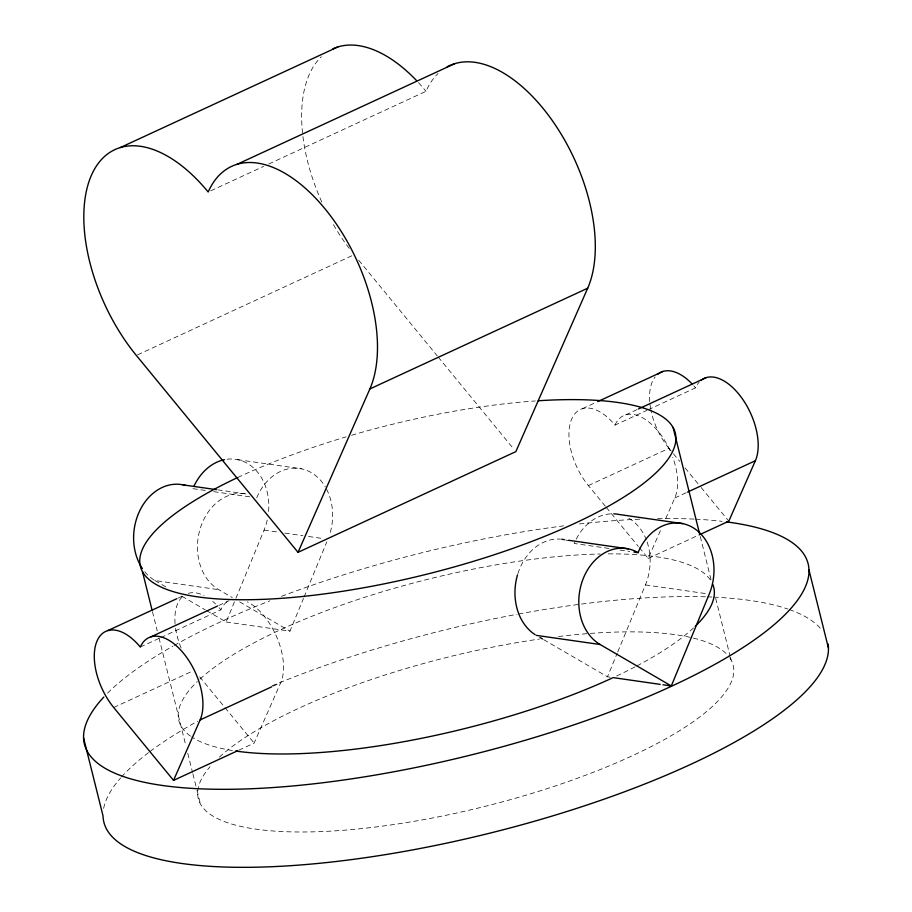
<?xml version="1.0" encoding="UTF-8"?>
<svg xmlns="http://www.w3.org/2000/svg" width="912" height="912" viewBox="0 0 912 912"><rect width="100%" height="100%" fill="white"/><g stroke="black" fill="none" stroke-linecap="round" stroke-linejoin="round"><path stroke-width="0.68" stroke-dasharray="4.56 3.42" d="M206.511 610.561L226.142 621.984L235.353 599.674M235.889 598.363L264.07 530.111A50.593 40.082 -81.8 0 0 267.512 518.803M226.142 621.984L289.97 631.15L303.514 598.34M304.061 597.029L326.815 541.899M543.677 639.654L607.483 676.807L617.23 653.174M617.777 651.863L645.411 584.923A50.593 40.082 -81.8 0 0 646.779 541.021M238.784 750.211L254.14 743.12L280.725 682.655A50.593 27.451 65.2 0 0 247.369 601.829M639.278 547.565L648.204 558.44L661.211 528.857M665.737 518.563L674.789 497.986A50.593 27.451 65.2 0 0 672.771 457.265M210.763 190.825L263.614 166.383M268.766 164L426.007 91.291A136.72 74.18 65.2 0 1 438.068 73.507M137.632 354.825L352.876 255.292M582.415 408.69L596.482 402.181M178.114 598.09L181.955 596.311M625.621 414.892L637.135 409.568M218.755 605.477L228.992 600.746M605.351 506.24L588.377 485.583A50.593 27.451 65.2 0 1 571.756 418.916A50.593 27.451 65.2 0 1 614.962 425.117L646.95 410.332M648.227 409.739L695.56 387.851A50.593 27.451 65.2 0 1 699.151 382.174M140.3 647.064L159.486 638.183M160.774 637.591L220.898 609.797A50.593 27.451 65.2 0 1 228.262 600.997M588.377 485.583L668.975 448.316L672.543 452.66M113.715 707.518L193.036 670.844M674.789 497.986L686.303 492.662M273.041 686.212L280.725 682.655M648.204 558.44L699.379 534.785M237.587 459.648L301.427 468.814M217.729 489.847L246.878 494.03A50.593 40.082 -81.8 0 0 200.013 529.222A50.593 40.082 -81.8 0 0 218.8 589.711L232.298 597.577M192.899 488.672L206.773 490.656M213.716 491.659L249.797 496.835M608.931 548.465L574.241 543.484A50.593 40.082 -81.8 0 1 612.408 513.798M620.035 550.05L629.747 551.452M264.07 530.111L277.943 532.095M284.886 533.098L302.921 535.686M308.473 536.484L322.346 538.468M645.411 584.923L706.469 593.689M144.746 571.71A50.593 40.082 -81.8 0 0 154.972 580.545L218.8 589.711M607.483 676.807L610.253 677.206M239.662 601.863L289.97 631.15M154.972 580.545L166.018 586.986M181.967 596.266L205.28 609.843M673.444 453.754L679.691 461.369M685.049 467.89L700.222 486.381M701.123 487.464L728.802 521.174M606.241 507.334L638.377 546.482M358.69 260.194L437.27 355.908M438.17 357.014L514.049 449.422M199.671 676.784L254.14 743.12M700.268 536.461L711.257 580.534M715.692 598.329L730.022 655.808M730.364 657.176L731.048 659.912M152.452 611.644L157.252 630.922M158.973 637.807L185.729 745.104M187.769 753.323L192.546 772.475M192.888 773.843L196.65 788.903M196.992 790.271L200.401 803.951M107.525 693.188A372.94 104.048 -14 0 1 172.961 646.129M174.272 645.4A372.94 104.048 -14 0 1 269.872 600.826M281.455 596.357A372.94 104.048 -14 0 1 563.582 525.859M579.462 523.955A372.94 104.048 -14 0 1 640.053 519.156M657.598 518.632A372.94 104.048 -14 0 1 694.363 519.122M695.628 519.179A372.94 104.048 -14 0 1 722.167 521.345M693.53 627.901A275.629 76.893 -14 0 1 636.314 666.205M635.037 666.877A275.629 76.893 -14 0 1 616.318 676.134M232.4 750.53A275.629 76.893 -14 0 1 191.657 736.93M190.46 736.109A275.629 76.893 -14 0 1 197.323 681.56M199.899 679.144A275.629 76.893 -14 0 1 600.21 553.983M608.315 553.869A275.629 76.893 -14 0 1 711.599 581.913M103.637 808.397A372.94 104.048 -14 0 1 120.635 777.947M121.478 776.99A372.94 104.048 -14 0 1 148.793 752.423M150.104 751.431A372.94 104.048 -14 0 1 197.676 721.198M272.072 685.79A372.94 104.048 -14 0 1 517.07 614.289M518.461 614.038A372.94 104.048 -14 0 1 706.025 596.824M707.347 596.858A372.94 104.048 -14 0 1 712.523 597.075M713.811 597.132A372.94 104.048 -14 0 1 787.808 609.034M789.302 609.558A372.94 104.048 -14 0 1 821.815 630.078M729.839 657.94A275.629 76.893 -14 0 1 447.895 814.895A275.629 76.893 -14 0 1 210.056 766.661M219.347 757.142A275.629 76.893 -14 0 1 539.482 639.05M558.543 636.53A275.629 76.893 -14 0 1 588.878 633.532M590.326 633.418A275.629 76.893 -14 0 1 691.912 637.739M693.359 638.092A275.629 76.893 -14 0 1 729.144 656.971M237.77 477.478A275.629 76.893 -14 0 1 346.093 436.871M351.587 435.252A275.629 76.893 -14 0 1 535.321 400.961M349.182 248.383A136.72 74.18 65.2 0 1 331.763 221.741M321.822 202.065A136.72 74.18 65.2 0 1 321.298 56.738M418.528 82.696A136.72 74.18 65.2 0 1 426.007 91.291M256.728 497.827A50.593 40.082 -81.8 0 1 325.242 486.803M326.53 489.117A50.593 40.082 -81.8 0 1 329.278 535.618M227.111 459.238A50.593 40.082 -81.8 0 1 268.356 513.593M181.135 647.987A50.593 27.451 65.2 0 1 175.172 624.88M175.058 623.591A50.593 27.451 65.2 0 1 182.149 597.007M188.351 593.359A50.593 27.451 65.2 0 1 204.163 595.627M212.701 601.396A50.593 27.451 65.2 0 1 215.494 603.915M219.142 607.734A50.593 27.451 65.2 0 1 220.898 609.797M668.975 448.316A50.593 27.451 65.2 0 1 650.815 409.613M650.564 408.257A50.593 27.451 65.2 0 1 649.834 402.933M649.72 401.645A50.593 27.451 65.2 0 1 655.124 376.952M693.804 385.799A50.593 27.451 65.2 0 1 695.56 387.851M614.962 425.117A50.593 27.451 65.2 0 1 670.297 451.166M565.657 539.972A50.593 40.082 -81.8 0 1 568.187 540.713M517.902 573.614A50.593 40.082 -81.8 0 1 560.492 539.129M628.79 518.255A50.593 40.082 -81.8 0 1 646.289 539.722"/><path stroke-width="1.37" d="M671.312 685.961L709.24 594.077A50.593 40.082 -81.8 0 0 692.618 527.421A50.593 40.082 -81.8 0 0 638.069 552.638A50.593 40.082 -81.8 0 0 583.52 577.866A50.593 40.082 -81.8 0 0 600.142 644.522L671.312 685.961L662.99 684.775M173.542 780.387L200.127 719.921A50.593 27.451 65.2 0 0 183.506 653.266A50.593 27.451 65.2 0 0 140.3 647.064A50.593 27.451 65.2 0 0 97.094 640.862A50.593 27.451 65.2 0 0 113.715 707.518L173.542 780.387L237.508 750.804M298.03 552.341L369.873 388.934A136.72 74.18 65.2 0 0 324.957 208.768A136.72 74.18 65.2 0 0 208.187 192.01A136.72 74.18 65.2 0 0 91.428 175.252A136.72 74.18 65.2 0 0 136.344 355.418L298.03 552.341L515.85 451.622L587.693 288.215A136.72 74.18 65.2 0 0 558.532 129.892A136.72 74.18 65.2 0 0 447.131 66.838M700.929 380.452A50.593 27.451 65.2 0 1 743.155 399.946A50.593 27.451 65.2 0 1 755.387 460.72L728.802 521.174L699.379 534.785M120.213 147.596L338.044 46.877M236.983 164.354L454.803 63.635M369.873 388.934L587.693 288.215M597.77 401.588L663.013 371.423M107.753 630.625L176.837 598.682M638.411 408.975L706.207 377.625M150.959 636.827L217.478 606.07M687.58 492.07L755.387 460.72M200.127 719.921L271.765 686.793M682.769 523.625L618.929 514.459A50.593 40.082 -81.8 0 0 613.73 513.821M183.038 484.865L216.349 489.653M568.552 540.28L628.22 548.842M633.908 552.045L638.069 552.638M536.313 635.368L600.142 644.522M613.035 677.605L660.208 684.376M539.995 637.511L542.446 638.936M808.99 570.057L828.449 648.056M673.147 427.66L699.584 533.702M142.489 571.71L152.11 610.265M83.551 737.808L103.01 815.807A372.94 104.048 -14 0 0 475.779 836.566A372.94 104.048 -14 0 0 828.05 643.975M726.533 521.892A372.94 104.048 -14 0 1 509.819 744.705A372.94 104.048 -14 0 1 103.786 697.064M712.774 584.353A275.629 76.893 -14 0 1 695.229 626.293M612.146 678.083A275.629 76.893 -14 0 1 235.672 751.032M538.194 400.767A275.629 76.893 -14 0 1 623.933 497.017A275.629 76.893 -14 0 1 223.44 599.264A275.629 76.893 -14 0 1 237.77 477.478M332.857 48.826A136.72 74.18 65.2 0 1 416.602 80.644M142.42 568.586A50.593 40.082 -81.8 0 1 140.539 509.17A50.593 40.082 -81.8 0 1 185.581 485.503M194.051 486.039A50.593 40.082 -81.8 0 1 224.489 459.671M657.734 374.251A50.593 27.451 65.2 0 1 692.003 383.838M535.162 634.672A50.593 40.082 -81.8 0 1 517.526 574.879M561.803 539.266A50.593 40.082 -81.8 0 1 564.38 539.687"/></g></svg>
